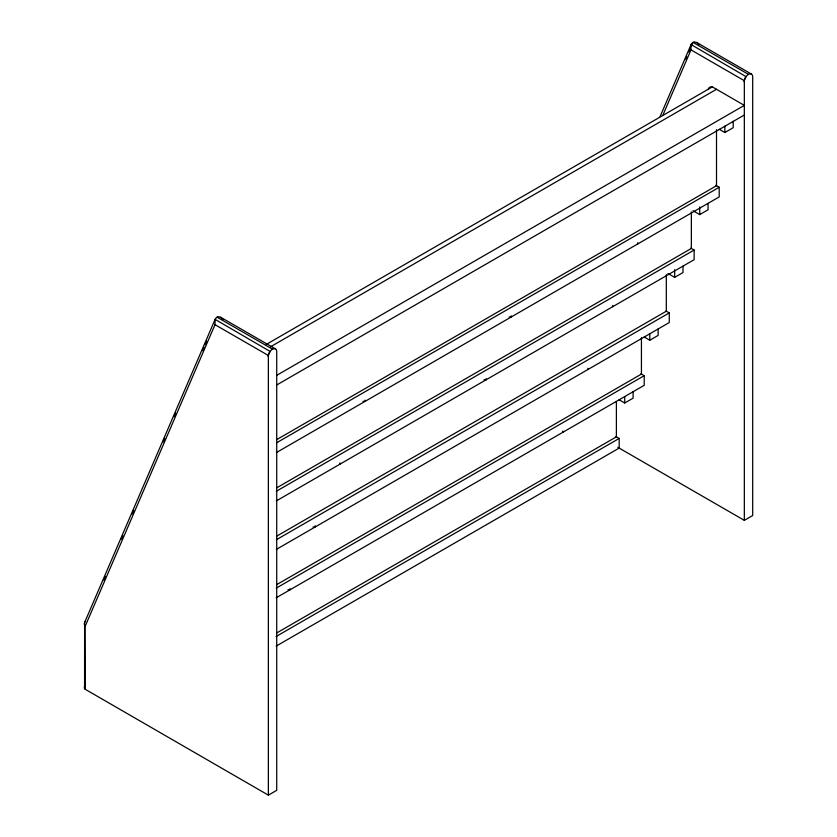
<?xml version="1.0" encoding="UTF-8"?>
<svg xmlns="http://www.w3.org/2000/svg" width="837" height="837" viewBox="0 0 837 837"><rect width="100%" height="100%" fill="white"/><g stroke="black" fill="none" stroke-linecap="round" stroke-linejoin="round"><path stroke-width="1.26" d="M268.374 356.855L268.468 354.888A5.273 3.045 -60 0 1 270.131 351.456L215.119 319.368L215.548 318.447L218.08 316.679L220.686 317.265L275.499 348.903M744.334 82.057L744.438 80.09A5.273 3.045 -60 0 1 746.091 76.659L691.08 44.57L691.519 43.65L694.051 41.881L696.656 42.467L751.469 74.106M268.321 356.238L268.384 355.589A5.985 3.453 -60 0 1 270.048 351.582L270.497 350.985A5.985 3.453 -60 0 1 272.548 349.196A5.901 3.411 -60 0 1 276.723 351.613L276.723 790.327L268.374 795.15L84.956 689.133A5.273 3.045 0 0 1 84.464 686.947L84.621 686.602A5.985 3.453 0 0 1 84.872 686.194M744.292 81.44L744.355 80.791A5.985 3.453 -60 0 1 746.018 76.784L746.468 76.188A5.985 3.453 -60 0 1 748.508 74.399A5.901 3.411 -60 0 1 752.693 76.816L752.693 515.529L744.334 520.352L617.79 447.293M103.715 580.02L105.263 576.411M121.281 539.195L122.84 535.596M132.141 513.981L133.69 510.382M163.152 441.946L164.701 438.337M174.002 416.732L175.561 413.133M202.439 350.693L203.987 347.093M205.023 344.698L206.572 341.088M85.322 625.93L215.015 324.683L215.119 319.368L84.464 622.822A5.357 3.62 10.4 0 0 84.956 625.501L85.322 689.468M660.121 116.489L691.08 44.57L690.975 49.885L663.082 114.7M685.639 59.092L686.675 56.686M688.736 51.884L690.295 48.284M691.32 45.878L692.879 42.279L748.508 74.399M266.229 344.436L712.329 86.881L744.334 105.368L276.723 375.342M270.403 346.853L716.503 89.297M276.723 384.978L744.334 115.004M719.286 129.306L724.852 132.528L733.202 127.705L733.202 121.271M277.193 439.352L716.503 185.72L716.503 129.683M276.492 442.867L719.203 187.268L719.203 196.915L276.492 452.514M693.036 210.736L699.722 214.596L708.071 209.773L708.071 203.339M276.963 487.689L691.362 248.432L691.362 211.949M276.356 491.256L694.145 250.043L694.145 259.679L276.356 500.892M667.989 273.5L674.664 277.361L683.013 272.538L683.013 266.114M276.827 536.078L666.315 311.207L666.315 274.714M276.377 539.739L669.265 312.902L669.265 322.548L276.377 549.386M644.218 337.008L649.784 340.23L658.133 335.407L658.133 328.972M276.848 584.561L641.435 374.066L641.435 337.583M276.241 588.129L644.218 375.677L644.218 385.313L276.241 597.764M619.171 399.783L624.737 402.995L633.086 398.171L633.086 391.747M276.712 632.95L616.388 436.841L616.388 401.655M276.095 636.518L619.171 438.442L619.171 448.088L276.095 646.154M509.074 316.982L511.198 317.003L511.156 315.779M484.027 379.747L486.151 379.778L486.109 378.544M362.965 401.341L365.089 401.362L365.047 400.138M313.028 526.975L315.151 526.996L315.12 525.772M287.98 589.74L290.104 589.761L290.062 588.537M690.975 49.885L744.334 80.697L744.334 520.352M715.865 185.343L719.203 187.268M690.807 248.118L694.145 250.043M665.928 310.977L669.265 312.902M640.88 373.752L644.218 375.677M615.823 436.516L619.171 438.442M216.909 317.077L272.548 349.196M215.015 324.683L268.374 355.495L268.374 795.15M696.656 42.467L697.294 42.896M220.686 317.265L223.04 319.535M697.912 43.419L699.01 44.738M637.784 242.678L637.825 243.902M612.736 305.442L612.768 306.666M587.856 368.301L587.888 369.535M562.799 431.076L562.841 432.3M340 462.903L340.031 464.127M724.852 126.094L724.852 132.528M699.722 206.875L699.722 214.596M674.664 269.65L674.664 277.361M649.784 333.796L649.784 340.23M624.737 396.571L624.737 402.995M84.558 686.779L84.621 622.435A5.901 3.986 10.4 0 1 85.636 621.169M708.154 89.297A9.353 5.399 60 0 1 712.329 86.881"/></g></svg>
